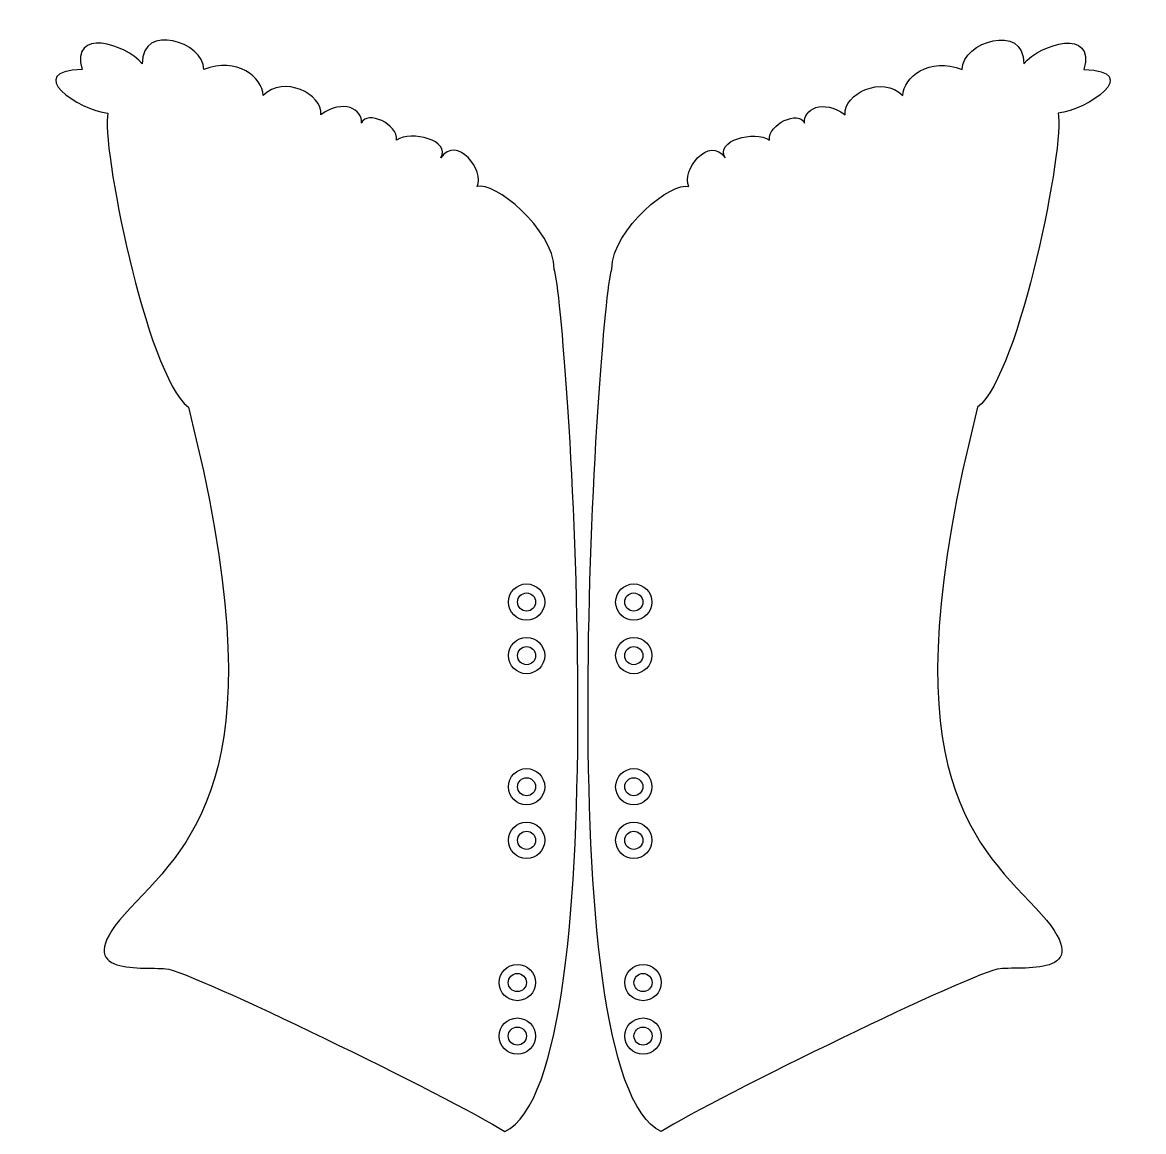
# Model space of a CAD drawing. Header units: centimetres. Extents: x -8 to 8, y -7.1 to 8.8.
import ezdxf

# ---------------------------------------------------------------- set-up
doc = ezdxf.new("R2010")
doc.units = ezdxf.units.CM
doc.header["$MEASUREMENT"] = 0
doc.layers.add('Camada 1', color=7, linetype='Continuous')

msp = doc.modelspace()

# ---------------------------------------------------------------- linework, layer by layer
at = {"layer": 'Camada 1', "color": 7, "lineweight": 25}
for centre, major_axis in [((-0.80775, 0.48511), (0, 0.25963)), ((0.72715, 0.48511), (0, 0.25966)), ((-0.80775, -0.28218), (0, 0.25963)), ((0.72715, -0.28218), (0, 0.25963)), ((-0.80775, -2.16072), (0, 0.25963)), ((0.72715, -2.16072), (0, 0.25963)), ((-0.80775, -2.92801), (0, 0.25963)), ((0.72715, -2.92801), (0, 0.25963)), ((-0.94006, -4.9653), (0, 0.25963)), ((0.85945, -4.9653), (0, 0.25963)), ((-0.94006, -5.7326), (0, 0.25963)), ((0.85945, -5.7326), (0, 0.25963))]:
    msp.add_ellipse(centre, major_axis=major_axis, ratio=1, dxfattribs=at)
at = {"layer": 'Camada 1'}
for centre, major_axis in [((-0.80775, 0.48511), (0, 0.12983)), ((0.72715, 0.48511), (0, 0.1298)), ((-0.80775, -0.28218), (0, 0.12983)), ((0.72715, -0.28218), (0, 0.1298)), ((-0.80775, -2.16072), (0, 0.12983)), ((0.72715, -2.16072), (0, 0.12978)), ((-0.80775, -2.92801), (0, 0.12983)), ((0.72715, -2.92801), (0, 0.12978)), ((-0.94006, -4.9653), (0, 0.12983)), ((0.85945, -4.9653), (0, 0.12978)), ((-0.94006, -5.7326), (0, 0.12983)), ((0.85945, -5.7326), (0, 0.12978))]:
    msp.add_ellipse(centre, major_axis=major_axis, ratio=1, dxfattribs=at)
for points in [[(-0.41214, 5.25203), (-0.23283, 4.71011), (0.5497, -6.28333), (-1.11712, -7.10028), (-1.11712, -7.10028), (-1.90148, -6.61009), (-5.61332, -4.80063), (-5.97119, -4.76745), (-5.97119, -4.76745), (-6.32925, -4.73411), (-7.42722, -4.89469), (-6.48131, -3.89938), (-6.48131, -3.89938), (-5.53569, -2.90415), (-4.35276, -1.83259), (-5.65036, 3.27707), (-5.65036, 3.27707), (-6.26189, 3.76055), (-6.90629, 7.06988), (-6.80186, 7.48686), (-6.80186, 7.48686), (-7.22496, 7.5261), (-8.02569, 8.09291), (-7.17045, 8.11189), (-7.17045, 8.11189), (-7.34383, 8.71876), (-6.54537, 8.48045), (-6.3092, 8.19597), (-6.3092, 8.19597), (-6.32002, 8.78782), (-5.42705, 8.50786), (-5.43065, 8.11435), (-5.43065, 8.11435), (-4.95384, 8.2998), (-4.58761, 8.00304), (-4.57922, 7.73978), (-4.57922, 7.73978), (-4.28881, 8.04106), (-3.72401, 7.75888), (-3.75129, 7.46596), (-3.75129, 7.46596), (-3.43424, 7.69916), (-3.15333, 7.54176), (-3.17151, 7.34645), (-3.17151, 7.34645), (-3.08843, 7.53563), (-2.64785, 7.33057), (-2.66907, 7.10285), (-2.66907, 7.10285), (-2.45873, 7.24742), (-1.88212, 7.09536), (-2.03648, 6.84716), (-2.03648, 6.84716), (-1.8078, 7.18696), (-1.39756, 6.65645), (-1.51641, 6.43774), (-1.51641, 6.43774), (-1.27971, 6.51417), (-0.42294, 5.84383), (-0.41214, 5.25203)], [(0.41217, 5.25203), (0.23286, 4.71011), (-0.5497, -6.28333), (1.11715, -7.10028), (1.11715, -7.10028), (1.90151, -6.61009), (5.61337, -4.80063), (5.97122, -4.76745), (5.97122, -4.76745), (6.32928, -4.73411), (7.42725, -4.89469), (6.48131, -3.89938), (6.48131, -3.89938), (5.53569, -2.90415), (4.35276, -1.83259), (5.65036, 3.27707), (5.65036, 3.27707), (6.26189, 3.76057), (6.90636, 7.0699), (6.80185, 7.48688), (6.80185, 7.48688), (7.22497, 7.52612), (8.02571, 8.09293), (7.17047, 8.11191), (7.17047, 8.11191), (7.3439, 8.71881), (6.54539, 8.4805), (6.30922, 8.19602), (6.30922, 8.19602), (6.32002, 8.78784), (5.42705, 8.50791), (5.43067, 8.11437), (5.43067, 8.11437), (4.95386, 8.29982), (4.58763, 8.00306), (4.57924, 7.7398), (4.57924, 7.7398), (4.28881, 8.04108), (3.72405, 7.7589), (3.75128, 7.46598), (3.75128, 7.46598), (3.43426, 7.69918), (3.15332, 7.54178), (3.17152, 7.34647), (3.17152, 7.34647), (3.08847, 7.53565), (2.64788, 7.33059), (2.66908, 7.10287), (2.66908, 7.10287), (2.45876, 7.24744), (1.88216, 7.09538), (2.03651, 6.84718), (2.03651, 6.84718), (1.80783, 7.18698), (1.39759, 6.65647), (1.5165, 6.43776), (1.5165, 6.43776), (1.27971, 6.51417), (0.42296, 5.84383), (0.41217, 5.25203)]]:
    msp.add_open_spline(points, degree=3, knots=[0, 0, 0, 0, 0.0625, 0.0625, 0.0625, 0.0625, 0.125, 0.125, 0.125, 0.125, 0.1875, 0.1875, 0.1875, 0.1875, 0.25, 0.25, 0.25, 0.25, 0.3125, 0.3125, 0.3125, 0.3125, 0.375, 0.375, 0.375, 0.375, 0.4375, 0.4375, 0.4375, 0.4375, 0.5, 0.5, 0.5, 0.5, 0.5625, 0.5625, 0.5625, 0.5625, 0.625, 0.625, 0.625, 0.625, 0.6875, 0.6875, 0.6875, 0.6875, 0.75, 0.75, 0.75, 0.75, 0.8125, 0.8125, 0.8125, 0.8125, 0.875, 0.875, 0.875, 0.875, 1, 1, 1, 1], dxfattribs=at)

doc.saveas('drawing.dxf')
